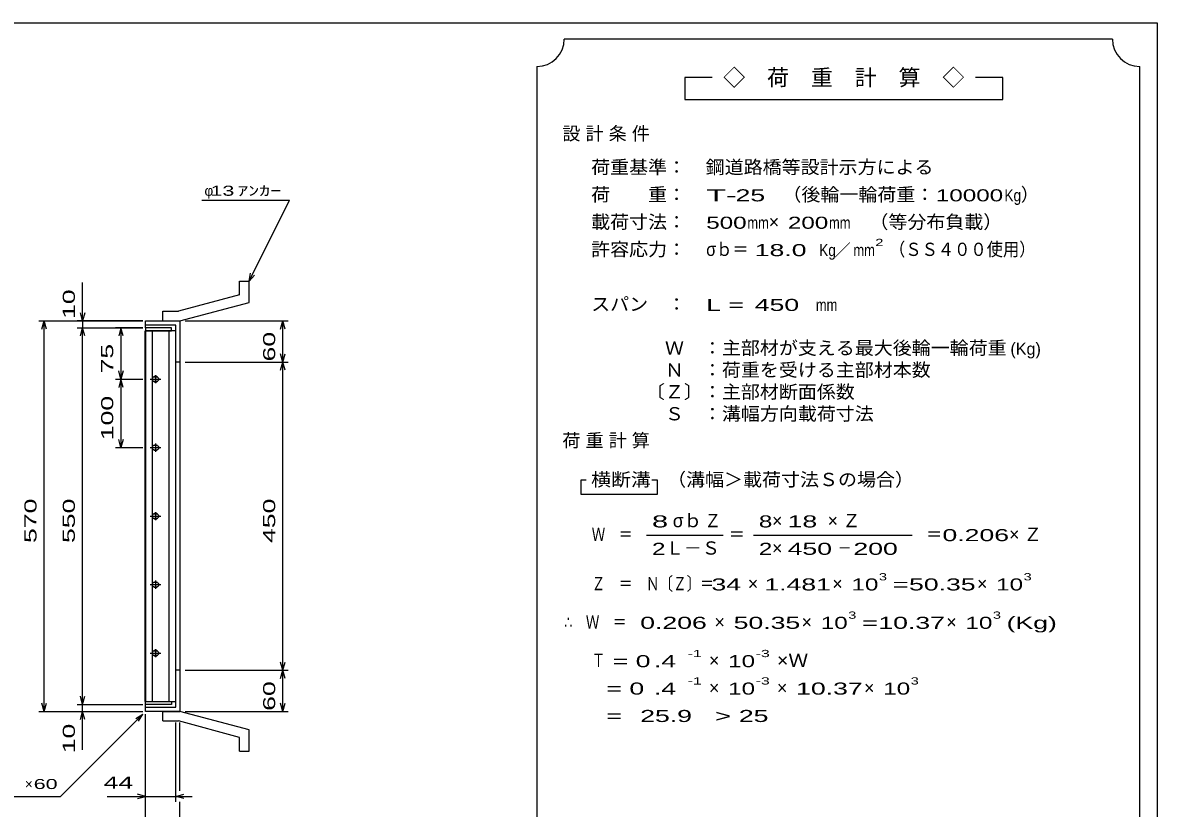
# Model space of a CAD drawing. Units: millimetres, scale not verified. Extents: x -1456 to 1385, y -1026 to 843.
# Drawn here: x -271 to 1385, y -304 to 843 of the extents above; entities that cross this region are included whole.
import ezdxf
from ezdxf.enums import TextEntityAlignment as Align

# ---------------------------------------------------------------- set-up
doc = ezdxf.new("R2010")
doc.units = ezdxf.units.MM
doc.header["$LTSCALE"] = 8
for name, color, linetype, lineweight in [('0_2', 150, 'Continuous', 25), ('16', 3, 'Continuous', 25), ('19', 6, 'Continuous', 25), ('22', 4, 'Continuous', 25), ('56', 2, 'Continuous', 25)]:
    doc.layers.add(name, color=color, linetype=linetype, lineweight=lineweight)
doc.styles.add('ベクトル', font='')
doc.styles.get('ベクトル').set_extended_font_data('ベクトル')

msp = doc.modelspace()

# ---------------------------------------------------------------- linework, layer by layer
at = {"layer": '0_2'}
for p, q in [((-1383.2, 842.8), (1384.8, 842.8)), ((1384.8, 842.8), (1384.8, -917.2))]:
    msp.add_line(p, q, dxfattribs=at)
at = {"layer": '16'}
for p, q in [((-54, 397.5), (-92, 397.5)), ((-92, 397.5), (-92, 393)), ((-54, 393), (-54, 397.5)), ((-92.7, -148), (-92.7, 393)), ((-92.7, 393), (-92, 393)), ((-92, 393), (-54, 393)), ((-92, 393), (-92, -148)), ((-48, 393), (-92, 393)), ((-82.5, 393), (-82.5, -148)), ((-57.5, -148), (-57.5, 393)), ((-48, -148), (-48, 393)), ((-85.5, 322.5), (-69.5, 322.5)), ((-75.5, 325.5), (-79.5, 325.5)), ((-79.5, 319.5), (-75.5, 319.5)), ((-77.5, 328.5), (-77.5, 316.5)), ((-85.5, 222.5), (-69.5, 222.5)), ((-75.5, 225.5), (-79.5, 225.5)), ((-79.5, 219.5), (-75.5, 219.5)), ((-77.5, 228.5), (-77.5, 216.5)), ((-85.5, 122.5), (-69.5, 122.5)), ((-75.5, 125.5), (-79.5, 125.5)), ((-79.5, 119.5), (-75.5, 119.5)), ((-77.5, 128.5), (-77.5, 116.5)), ((-85.5, 22.5), (-69.5, 22.5)), ((-75.5, 25.5), (-79.5, 25.5)), ((-79.5, 19.5), (-75.5, 19.5)), ((-77.5, 28.5), (-77.5, 16.5)), ((-85.5, -77.5), (-69.5, -77.5)), ((-75.5, -74.5), (-79.5, -74.5)), ((-79.5, -80.5), (-75.5, -80.5)), ((-77.5, -71.5), (-77.5, -83.5)), ((-92, -148), (-92.7, -148)), ((-92, -148), (-54, -148)), ((-92, -152.5), (-92, -148)), ((-92, -148), (-48, -148)), ((-54, -148), (-54, -152.5)), ((-54, -152.5), (-92, -152.5))]:
    msp.add_line(p, q, dxfattribs=at)
for centre, radius, start, end in [((-79.5, 322.5), 3, 90, 270), ((-77.5, 322.5), 4, 46.6, 133.4), ((-77.5, 322.5), 4, 226.6, 313.4), ((-75.5, 322.5), 3, 270, 90), ((-79.5, 222.5), 3, 90, 270), ((-77.5, 222.5), 4, 46.6, 133.4), ((-77.5, 222.5), 4, 226.6, 313.4), ((-75.5, 222.5), 3, 270, 90), ((-79.5, 122.5), 3, 90, 270), ((-77.5, 122.5), 4, 46.6, 133.4), ((-77.5, 122.5), 4, 226.6, 313.4), ((-75.5, 122.5), 3, 270, 90), ((-79.5, 22.5), 3, 90, 270), ((-77.5, 22.5), 4, 46.6, 133.4), ((-77.5, 22.5), 4, 226.6, 313.4), ((-75.5, 22.5), 3, 270, 90), ((-79.5, -77.5), 3, 90, 270), ((-77.5, -77.5), 4, 46.6, 133.4), ((-77.5, -77.5), 4, 226.6, 313.4), ((-75.5, -77.5), 3, 270, 90)]:
    msp.add_arc(centre, radius, start, end, dxfattribs=at)
at = {"layer": '19'}
for p, q in [((45, 465.5), (59, 465.5)), ((45, 445.5), (45, 465.5)), ((59, 434.5), (59, 465.5)), ((45, 445.5), (-44, 421.5)), ((-42, 407.5), (59, 434.5)), ((-67, 421.5), (-44, 421.5)), ((-67, 407.5), (-67, 421.5)), ((-92, 397.5), (-92, 407.5)), ((-92, 407.5), (-43, 407.5)), ((-48, 401.5), (-92, 401.5)), ((-67, 407.5), (-42, 407.5)), ((-48, -156.5), (-48, 401.5)), ((-43, 407.5), (-42, 406.5)), ((-42, 406.5), (-42, -161.5)), ((-42, 347.5), (-48, 347.5)), ((-42, -102.5), (-48, -102.5)), ((-92, -162.5), (-92, -152.5)), ((-92, -156.5), (-48, -156.5)), ((-43, -162.5), (-92, -162.5)), ((-67, -162.5), (-42, -162.5)), ((-67, -176.5), (-67, -162.5)), ((-42, -161.5), (-43, -162.5)), ((59, -189.5), (-42, -162.5)), ((-67, -176.5), (-44, -176.5)), ((45, -200.5), (-44, -176.5)), ((59, -220.5), (59, -189.5)), ((45, -220.5), (45, -200.5)), ((45, -220.5), (59, -220.5))]:
    msp.add_line(p, q, dxfattribs=at)
at = {"layer": '22'}
for p, q in [((-10, 583.5), (118, 583.5)), ((59, 465.5), (118, 583.5)), ((59, 465.5), (61.4, 477.2)), ((59, 465.5), (67, 474.3)), ((-184, 407.5), (-184, 463.5)), ((-184, 407.5), (-187.2, 419.5)), ((-180.8, 419.5), (-184, 407.5)), ((-248, 407.5), (-96, 407.5)), ((-243.2, 395.5), (-240, 407.5)), ((-236.8, 395.5), (-240, 407.5)), ((-240, -162.5), (-240, 407.5)), ((-96, 407.5), (-192, 407.5)), ((-192, 397.5), (-96, 397.5)), ((-187.2, 385.5), (-184, 397.5)), ((-184, 407.5), (-184, 397.5)), ((-180.8, 385.5), (-184, 397.5)), ((-184, -152.5), (-184, 397.5)), ((-96, 397.5), (-136, 397.5)), ((-128, 397.5), (-131.2, 385.5)), ((-124.8, 385.5), (-128, 397.5)), ((-128, 397.5), (-128, 322.5)), ((-34, 407.5), (116.4, 407.5)), ((105.2, 395.5), (108.4, 407.5)), ((111.6, 395.5), (108.4, 407.5)), ((108.4, 347.5), (108.4, 407.5)), ((108.4, 347.5), (105.2, 359.5)), ((108.4, 347.5), (111.6, 359.5)), ((-128, 322.5), (-131.2, 334.5)), ((-124.8, 334.5), (-128, 322.5)), ((-34, 347.5), (116.4, 347.5)), ((105.2, 335.5), (108.4, 347.5)), ((111.6, 335.5), (108.4, 347.5)), ((108.4, -102.5), (108.4, 347.5)), ((-136, 322.5), (-96, 322.5)), ((-128, 322.5), (-131.2, 310.5)), ((-124.8, 310.5), (-128, 322.5)), ((-128, 322.5), (-128, 222.5)), ((-128, 222.5), (-131.2, 234.5)), ((-124.8, 234.5), (-128, 222.5)), ((-136, 222.5), (-96, 222.5)), ((108.4, -102.5), (105.2, -90.5)), ((108.4, -102.5), (111.6, -90.5)), ((-34, -102.5), (116.4, -102.5)), ((105.2, -114.5), (108.4, -102.5)), ((111.6, -114.5), (108.4, -102.5)), ((108.4, -162.5), (108.4, -102.5)), ((-184, -152.5), (-187.2, -140.5)), ((-184, -152.5), (-180.8, -140.5)), ((-248, -162.5), (-96, -162.5)), ((-240, -162.5), (-243.2, -150.5)), ((-240, -162.5), (-236.8, -150.5)), ((-192, -152.5), (-96, -152.5)), ((-192, -162.5), (-96, -162.5)), ((-187.2, -174.5), (-184, -162.5)), ((-184, -162.5), (-184, -152.5)), ((-180.8, -174.5), (-184, -162.5)), ((-184, -218.5), (-184, -162.5)), ((-34, -162.5), (116.4, -162.5)), ((108.4, -162.5), (105.2, -150.5)), ((108.4, -162.5), (111.6, -150.5)), ((-216, -286.5), (-96, -166.5)), ((-106.4, -172.9), (-96, -166.5)), ((-102.4, -176.9), (-96, -166.5)), ((-92, -294.5), (-92, -166.5)), ((-92, -350.5), (-92, -166.5)), ((-48, -294.5), (-48, -178.7)), ((-42, -278.5), (-42, -178.7)), ((-376, -286.5), (-216, -286.5)), ((-148, -286.5), (-92, -286.5)), ((-92, -286.5), (-104, -283.3)), ((-104, -289.7), (-92, -286.5)), ((-92, -286.5), (-48, -286.5)), ((-48, -286.5), (-36, -283.3)), ((-36, -289.7), (-48, -286.5)), ((-48, -286.5), (-24, -286.5)), ((-42, -350.5), (-42, -294.5))]:
    msp.add_line(p, q, dxfattribs=at)
at = {"layer": '56', "color": 4}
for p, q in [((1319.2, 818.8), (519.2, 818.8)), ((479.2, 778.8), (479.2, -461.2)), ((1359.2, -461.2), (1359.2, 778.8)), ((735.2, 762.8), (695.2, 762.8)), ((695.2, 762.8), (695.2, 730.8)), ((1159.2, 762.8), (1119.2, 762.8)), ((1159.2, 730.8), (1159.2, 762.8)), ((695.2, 730.8), (1159.2, 730.8)), ((551.2, 174.8), (543.2, 174.8)), ((543.2, 174.8), (543.2, 154.8)), ((655.2, 174.8), (647.2, 174.8)), ((655.2, 154.8), (655.2, 174.8)), ((543.2, 154.8), (655.2, 154.8)), ((639.2, 94.8), (751.2, 94.8)), ((795.2, 94.8), (1027.2, 94.8))]:
    msp.add_line(p, q, dxfattribs=at)
for centre, start, end in [((479.2, 818.8), 270, 0), ((1359.2, 818.8), 180, 270)]:
    msp.add_arc(centre, 40, start, end, dxfattribs=at)

# ---------------------------------------------------------------- texts
at = {"layer": '22', "color": 2, "style": 'ベクトル'}
for s, p in [('φ', (-6, 597.5)), ('×', (-268, -268.5))]:
    msp.add_text(s, height=14.7, dxfattribs=at).set_placement(p, align=Align.MIDDLE_LEFT)
for s, height, width, p in [(' 13 ', 14.66, 1.6, (-6, 597.5)), ('ｱﾝｶｰ', 14.66, 1.6, (42, 597.5)), (' 60 ', 14.66, 1.6, (-264, -268.5)), (' 44 ', 17.6, 1.65, (-164, -266.5))]:
    msp.add_text(s, height=height, dxfattribs=dict(at, width=width)).set_placement(p, align=Align.MIDDLE_LEFT)
at = {"layer": '22', "color": 2, "style": 'ベクトル', "width": 1.65}
for s, p in [(' 10 ', (-204, 399.5)), (' 60 ', (88.4, 337.5)), (' 75 ', (-148, 320)), (' 100 ', (-148, 222.5)), (' 570 ', (-260, 72.5)), (' 550 ', (-204, 72.5)), (' 450 ', (88.4, 72.5)), (' 60 ', (88.4, -172.5)), (' 10 ', (-204, -234.5))]:
    msp.add_text(s, height=17.6, rotation=90, dxfattribs=at).set_placement(p, align=Align.MIDDLE_LEFT)
at = {"layer": '56', "style": 'ベクトル'}
for s, height, p in [('◇\u3000荷\u3000重\u3000計\u3000算\u3000◇', 23.46, (751.2, 762.8)), ('）', 19.4, (1185.6, 592)), ('×', 19.4, (817.6, 552)), ('／', 17.6, (913.2, 510.8)), ('(Kg)', 17.6, (1170.4, 366.8)), ('σｂ', 19.35, (677.6, 116)), ('×', 19.4, (822.4, 116)), ('Ｌ－Ｓ', 19.35, (667.2, 76)), ('×', 19.4, (822.4, 76)), ('×', 19.4, (787.2, 24)), ('×', 19.4, (910.4, 24)), ('×', 19.4, (1121.6, 24)), ('×', 19.4, (738.4, -32)), ('×', 19.4, (865.6, -32)), ('×', 19.4, (1076.8, -32)), ('×', 19.4, (730.4, -88)), ('×', 19.4, (730.4, -128)), ('×', 19.4, (829.6, -128)), ('×', 19.4, (956.8, -128))]:
    msp.add_text(s, height=height, dxfattribs=at).set_placement(p, align=Align.MIDDLE_LEFT)
for s, height, width, p in [('荷重基準：\u3000', 19.35, 1.05, (558.4, 632)), ('鋼道路橋等設計示方による', 19.35, 1.05, (725.6, 632)), ('荷\u3000\u3000重：\u3000', 19.35, 1.05, (558.4, 592)), ('T-', 17.6, 2, (726.4, 590.8)), (' 25 ', 17.6, 1.65, (758.4, 590.8)), ('（後輪一輪荷重：', 19.35, 1.05, (837.6, 592)), ('10000', 17.6, 1.5, (1061.6, 590.8)), ('Kg', 17.6, 0.85, (1161.6, 590.8)), ('載荷寸法：\u3000', 19.35, 1.05, (558.4, 552)), ('\u3000（等分布負載）', 19.35, 1.05, (936.8, 552)), ('500', 17.6, 1.5, (726.4, 550.8)), ('mm', 17.6, 0.8, (786.4, 550.8)), ('200', 17.6, 1.5, (845.6, 550.8)), ('mm', 17.6, 0.8, (905.6, 550.8)), ('許容応力：\u3000', 19.35, 1.05, (558.4, 512)), ('σｂ＝', 19.35, 0.9, (726.4, 512)), (' 18.0', 17.6, 1.65, (786.4, 510.8)), ('Kg', 17.6, 0.85, (891.2, 510.8)), ('mm', 17.6, 0.8, (941.2, 510.8)), ('2', 10.6, 1.5, (973.2, 522)), ('（ＳＳ４００使用）', 19.35, 0.9, (993.2, 512)), ('スパン\u3000：\u3000', 19.35, 1.05, (558.4, 432)), ('L =', 17.6, 1.65, (726.4, 430.8)), (' 450 ', 17.6, 1.65, (786.4, 430.8)), ('mm', 17.6, 0.8, (886.4, 430.8)), ('\u3000Ｗ\u3000：主部材が支える最大後輪一輪荷重', 19.35, 1.05, (638.4, 368)), ('\u3000Ｎ\u3000：荷重を受ける主部材本数', 19.35, 1.05, (638.4, 336)), ('〔Ｚ〕：主部材断面係数', 19.35, 1.05, (638.4, 304)), ('\u3000Ｓ\u3000：溝幅方向載荷寸法', 19.35, 1.05, (638.4, 272)), ('横断溝', 19.35, 1.1, (558.4, 176)), ('\u3000（溝幅＞載荷寸法Ｓの場合）', 19.35, 1.05, (641.6, 176)), ('8', 17.6, 1.8, (647.2, 114.8)), ('Ｚ', 19.4, 0.9, (724, 116)), ('8', 17.6, 1.5, (803.2, 114.8)), (' 18 ', 17.6, 1.65, (834.4, 114.8)), ('Ｗ\u3000＝', 19.35, 0.75, (559.2, 96)), ('＝', 19.4, 0.9, (759.2, 96)), ('＝', 19.4, 0.9, (1047.2, 96)), ('0.206', 17.6, 1.65, (1071.2, 94.8)), ('2', 17.6, 1.5, (647.2, 74.8)), ('2', 17.6, 1.5, (803.2, 74.8)), (' 450 ', 17.6, 1.65, (834.4, 74.8)), (' 200 ', 17.6, 1.65, (930.4, 74.8)), ('－', 19.4, 0.75, (918.4, 76)), ('Ｚ\u3000＝\u3000Ｎ〔Ｚ〕＝', 19.35, 0.75, (559.2, 24)), ('3', 10.6, 1.5, (978.4, 34)), ('3', 10.6, 1.5, (1189.6, 34)), (' 34 ', 17.6, 1.65, (723.2, 22.8)), ('1.481', 17.6, 1.65, (811.2, 22.8)), ('10', 17.6, 1.5, (938.4, 22.8)), ('=', 17.6, 1.7, (998.4, 22.8)), ('50.35', 17.6, 1.65, (1022.4, 22.8)), ('10', 17.6, 1.5, (1149.6, 22.8)), ('∴\u3000Ｗ\u3000＝', 19.35, 0.75, (519.2, -32)), (' 0.206', 17.6, 1.65, (619.2, -33.2)), ('50.35', 17.6, 1.65, (766.4, -33.2)), ('10', 17.6, 1.5, (893.6, -33.2)), ('3', 10.6, 1.5, (933.6, -22)), ('=', 17.6, 1.7, (953.6, -33.2)), ('10.37', 17.6, 1.65, (977.6, -33.2)), ('10', 17.6, 1.5, (1104.8, -33.2)), ('3', 10.6, 1.5, (1144.8, -22)), ('(Kg)', 17.6, 1.65, (1164.8, -33.2)), ('Ｔ', 19.4, 0.75, (559.2, -88)), (' = 0', 17.6, 1.65, (579.2, -89.2)), (' .4 ', 17.6, 1.65, (639.2, -89.2)), ('-1', 10.56, 1.65, (699.2, -78)), ('10', 17.6, 1.5, (758.4, -89.2)), ('-3', 10.56, 1.65, (798.4, -78)), ('×Ｗ', 19.35, 1.1, (829.6, -88)), ('-1', 10.56, 1.65, (699.2, -118)), ('-3', 10.56, 1.65, (798.4, -118)), ('3', 10.6, 1.5, (1024.8, -118)), ('  = 0', 17.6, 1.65, (559.2, -129.2)), (' .4 ', 17.6, 1.65, (639.2, -129.2)), ('10', 17.6, 1.5, (758.4, -129.2)), ('10.37', 17.6, 1.65, (857.6, -129.2)), ('10', 17.6, 1.5, (984.8, -129.2)), ('  =', 17.6, 1.65, (559.2, -169.2)), (' 25.9', 17.6, 1.65, (619.2, -169.2)), ('>', 17.6, 1.7, (739.2, -169.2)), (' 25 ', 17.6, 1.65, (763.2, -169.2))]:
    msp.add_text(s, height=height, dxfattribs=dict(at, width=width)).set_placement(p, align=Align.MIDDLE_LEFT)
at = {"layer": '56', "char_height": 19.35, "attachment_point": 4, "style": 'ベクトル'}
for s, insert in [('\\T1.28;設計条件', (516.4, 680)), ('\\T1.28;荷重計算', (516.4, 232)), ('\\T1.42;×Ｚ', (903.6, 116)), ('\\T1.42;×Ｚ', (1168.4, 96))]:
    msp.add_mtext(s, dxfattribs=dict(at, insert=insert))

doc.saveas('drawing.dxf')
